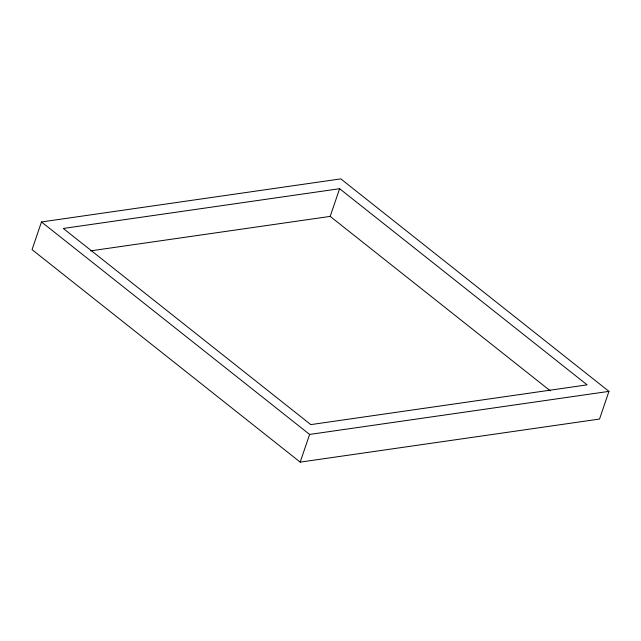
<?xml version="1.0" encoding="UTF-8"?>
<svg xmlns="http://www.w3.org/2000/svg" width="641" height="641" viewBox="0 0 641 641"><rect width="100%" height="100%" fill="white"/><g stroke="black" fill="none" stroke-linecap="round" stroke-linejoin="round"><path stroke-width="0.96" d="M41.473 221.946L32.05 249.629L300.188 462.121L599.527 419.054L608.95 391.371L340.812 178.879L41.473 221.946L309.611 434.438L608.95 391.371M90.517 250.871L330.187 216.394L339.618 188.71L587.124 384.856L310.813 424.606L63.299 228.46L339.618 188.71M300.188 462.121L309.611 434.438M330.187 216.394L550.282 390.818"/></g></svg>
